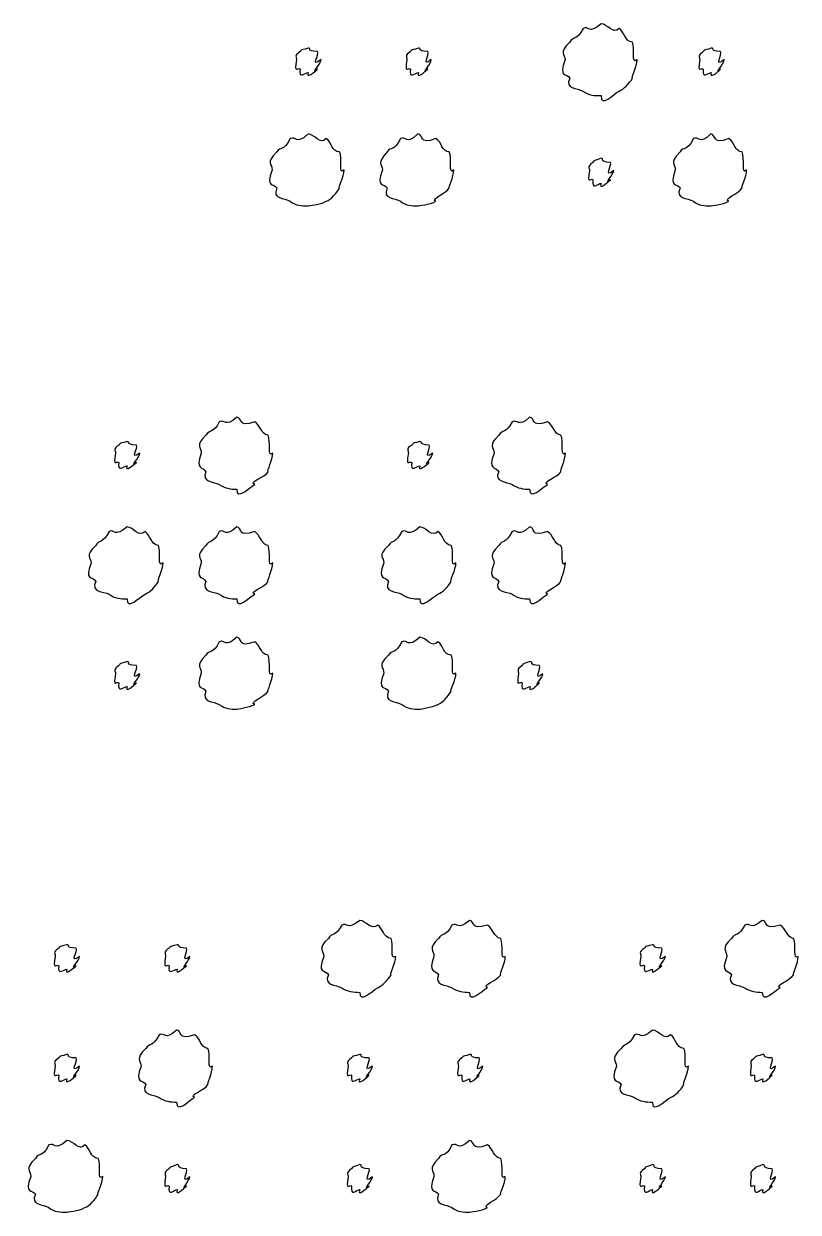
# Model space of a CAD drawing. Header units: millimetres. Extents: x -178 to -32, y 41 to 266.
# Drawn here: x -136.15 to -128.79, y 186.96 to 198.25 of the extents above; entities that cross this region are included whole.
import ezdxf

# ---------------------------------------------------------------- set-up
doc = ezdxf.new("R2010")
doc.units = ezdxf.units.MM
doc.layers.get('0').update_dxf_attribs({"linetype": 'CONTINUOUS'})

msp = doc.modelspace()

# ---------------------------------------------------------------- linework, layer by layer
at = {"color": 0}
for p, q in [((-130.661, 198.247), (-130.661, 198.247)), ((-133.443, 198.016), (-133.443, 198.016)), ((-132.396, 198.016), (-132.396, 198.016)), ((-129.614, 198.016), (-129.614, 198.016)), ((-133.443, 197.2), (-133.443, 197.2)), ((-132.401, 197.2), (-132.401, 197.2)), ((-129.619, 197.2), (-129.619, 197.2)), ((-130.661, 196.969), (-130.661, 196.969)), ((-134.123, 194.509), (-134.123, 194.509)), ((-131.34, 194.509), (-131.34, 194.509)), ((-135.164, 194.277), (-135.164, 194.277)), ((-132.382, 194.277), (-132.382, 194.277)), ((-135.164, 193.467), (-135.164, 193.467)), ((-134.123, 193.467), (-134.123, 193.467)), ((-132.382, 193.467), (-132.382, 193.467)), ((-131.34, 193.467), (-131.34, 193.467)), ((-134.123, 192.419), (-134.123, 192.419)), ((-132.382, 192.419), (-132.382, 192.419)), ((-135.164, 192.188), (-135.164, 192.188)), ((-131.335, 192.188), (-131.335, 192.188)), ((-132.954, 189.728), (-132.954, 189.728)), ((-131.912, 189.728), (-131.912, 189.728)), ((-129.13, 189.728), (-129.13, 189.728)), ((-135.736, 189.497), (-135.736, 189.497)), ((-134.689, 189.497), (-134.689, 189.497)), ((-130.172, 189.497), (-130.172, 189.497)), ((-134.694, 188.686), (-134.694, 188.686)), ((-130.172, 188.686), (-130.172, 188.686)), ((-135.736, 188.455), (-135.736, 188.455)), ((-132.954, 188.455), (-132.954, 188.455)), ((-131.907, 188.455), (-131.907, 188.455)), ((-129.124, 188.455), (-129.124, 188.455)), ((-135.736, 187.639), (-135.736, 187.639)), ((-131.912, 187.639), (-131.912, 187.639)), ((-134.689, 187.408), (-134.689, 187.408)), ((-132.954, 187.408), (-132.954, 187.408)), ((-130.172, 187.408), (-130.172, 187.408)), ((-129.124, 187.408), (-129.124, 187.408))]:
    msp.add_line(p, q, dxfattribs=at)
for points in [[(-130.832, 198.203), (-130.894, 198.082), (-130.928, 198.129), (-130.959, 198.071)], [(-130.661, 198.247), (-130.784, 198.14), (-130.777, 198.232), (-130.832, 198.203)], [(-130.49, 198.203), (-130.548, 198.14), (-130.602, 198.247), (-130.661, 198.247)], [(-130.363, 198.071), (-130.442, 198.082), (-130.438, 198.173), (-130.49, 198.203)], [(-130.959, 198.071), (-131.07, 197.968), (-131.003, 197.961), (-131.003, 197.906)], [(-130.319, 197.906), (-130.38, 197.85), (-130.333, 198.016), (-130.363, 198.071)], [(-133.52, 197.983), (-133.581, 197.941), (-133.554, 197.934), (-133.554, 197.906)], [(-133.443, 198.016), (-133.537, 197.986), (-133.499, 198.005), (-133.52, 197.983)], [(-133.355, 197.983), (-133.471, 197.986), (-133.406, 198.016), (-133.443, 198.016)], [(-133.322, 197.906), (-133.427, 197.824), (-133.333, 197.961), (-133.355, 197.983)], [(-132.473, 197.983), (-132.53, 197.941), (-132.506, 197.934), (-132.506, 197.906)], [(-132.396, 198.016), (-132.486, 197.986), (-132.451, 198.005), (-132.473, 197.983)], [(-132.308, 197.983), (-132.419, 197.986), (-132.359, 198.016), (-132.396, 198.016)], [(-132.275, 197.906), (-132.375, 197.824), (-132.286, 197.961), (-132.308, 197.983)], [(-129.691, 197.983), (-129.747, 197.941), (-129.724, 197.934), (-129.724, 197.906)], [(-129.614, 198.016), (-129.703, 197.986), (-129.669, 198.005), (-129.691, 197.983)], [(-129.526, 197.983), (-129.637, 197.986), (-129.576, 198.016), (-129.614, 198.016)], [(-129.492, 197.906), (-129.593, 197.824), (-129.503, 197.961), (-129.526, 197.983)], [(-133.554, 197.906), (-133.581, 197.758), (-133.543, 197.84), (-133.52, 197.817)], [(-133.355, 197.817), (-133.427, 197.758), (-133.322, 197.868), (-133.322, 197.906)], [(-132.506, 197.906), (-132.53, 197.758), (-132.495, 197.84), (-132.473, 197.817)], [(-132.308, 197.817), (-132.375, 197.758), (-132.275, 197.868), (-132.275, 197.906)], [(-131.003, 197.906), (-131.07, 197.732), (-130.987, 197.784), (-130.959, 197.729)], [(-130.363, 197.729), (-130.38, 197.732), (-130.319, 197.842), (-130.319, 197.906)], [(-129.724, 197.906), (-129.747, 197.758), (-129.713, 197.84), (-129.691, 197.817)], [(-129.526, 197.817), (-129.593, 197.758), (-129.492, 197.868), (-129.492, 197.906)], [(-133.52, 197.817), (-133.537, 197.714), (-133.472, 197.784), (-133.443, 197.784)], [(-133.443, 197.784), (-133.471, 197.714), (-133.377, 197.795), (-133.355, 197.817)], [(-132.473, 197.817), (-132.486, 197.714), (-132.425, 197.784), (-132.396, 197.784)], [(-132.396, 197.784), (-132.419, 197.714), (-132.33, 197.795), (-132.308, 197.817)], [(-130.959, 197.729), (-131.011, 197.626), (-130.887, 197.637), (-130.832, 197.608)], [(-130.49, 197.608), (-130.442, 197.626), (-130.397, 197.677), (-130.363, 197.729)], [(-129.691, 197.817), (-129.703, 197.714), (-129.643, 197.784), (-129.614, 197.784)], [(-129.614, 197.784), (-129.637, 197.714), (-129.547, 197.795), (-129.526, 197.817)], [(-130.832, 197.608), (-130.784, 197.566), (-130.719, 197.564), (-130.661, 197.564)], [(-130.661, 197.564), (-130.666, 197.449), (-130.545, 197.578), (-130.49, 197.608)], [(-133.614, 197.156), (-133.676, 197.031), (-133.711, 197.084), (-133.741, 197.029)], [(-133.443, 197.2), (-133.566, 197.09), (-133.559, 197.185), (-133.614, 197.156)], [(-133.272, 197.156), (-133.33, 197.09), (-133.384, 197.2), (-133.443, 197.2)], [(-133.146, 197.029), (-133.224, 197.031), (-133.22, 197.126), (-133.272, 197.156)], [(-132.567, 197.156), (-132.625, 197.031), (-132.663, 197.084), (-132.693, 197.029)], [(-132.401, 197.2), (-132.515, 197.09), (-132.512, 197.185), (-132.567, 197.156)], [(-132.231, 197.156), (-132.401, 197.09), (-132.342, 197.2), (-132.401, 197.2)], [(-132.104, 197.029), (-132.173, 197.031), (-132.176, 197.126), (-132.231, 197.156)], [(-129.784, 197.156), (-129.842, 197.031), (-129.881, 197.084), (-129.911, 197.029)], [(-129.619, 197.2), (-129.732, 197.09), (-129.729, 197.185), (-129.784, 197.156)], [(-129.448, 197.156), (-129.619, 197.09), (-129.56, 197.2), (-129.619, 197.2)], [(-129.322, 197.029), (-129.39, 197.031), (-129.393, 197.126), (-129.448, 197.156)], [(-133.741, 197.029), (-133.853, 196.92), (-133.785, 196.916), (-133.785, 196.858)], [(-133.102, 196.858), (-133.162, 196.803), (-133.115, 196.974), (-133.146, 197.029)], [(-132.693, 197.029), (-132.801, 196.92), (-132.738, 196.916), (-132.738, 196.858)], [(-132.06, 196.858), (-132.115, 196.803), (-132.074, 196.974), (-132.104, 197.029)], [(-129.911, 197.029), (-130.019, 196.92), (-129.956, 196.916), (-129.956, 196.858)], [(-129.278, 196.858), (-129.333, 196.803), (-129.291, 196.974), (-129.322, 197.029)], [(-130.738, 196.93), (-130.799, 196.887), (-130.771, 196.882), (-130.771, 196.853)], [(-130.661, 196.969), (-130.755, 196.935), (-130.716, 196.955), (-130.738, 196.93)], [(-130.573, 196.93), (-130.689, 196.935), (-130.624, 196.969), (-130.661, 196.969)], [(-130.54, 196.853), (-130.645, 196.77), (-130.551, 196.908), (-130.573, 196.93)], [(-133.785, 196.858), (-133.853, 196.682), (-133.77, 196.739), (-133.741, 196.687)], [(-133.146, 196.687), (-133.162, 196.682), (-133.102, 196.795), (-133.102, 196.858)], [(-132.738, 196.858), (-132.801, 196.682), (-132.722, 196.739), (-132.693, 196.687)], [(-132.104, 196.687), (-132.115, 196.682), (-132.06, 196.795), (-132.06, 196.858)], [(-130.771, 196.853), (-130.799, 196.707), (-130.76, 196.789), (-130.738, 196.765)], [(-130.573, 196.765), (-130.645, 196.707), (-130.54, 196.82), (-130.54, 196.853)], [(-129.956, 196.858), (-130.019, 196.682), (-129.94, 196.739), (-129.911, 196.687)], [(-129.322, 196.687), (-129.333, 196.682), (-129.278, 196.795), (-129.278, 196.858)], [(-130.738, 196.765), (-130.755, 196.66), (-130.69, 196.731), (-130.661, 196.731)], [(-130.661, 196.731), (-130.689, 196.66), (-130.595, 196.742), (-130.573, 196.765)], [(-133.741, 196.687), (-133.793, 196.578), (-133.669, 196.594), (-133.614, 196.561)], [(-133.272, 196.561), (-133.224, 196.578), (-133.179, 196.635), (-133.146, 196.687)], [(-132.693, 196.687), (-132.743, 196.578), (-132.622, 196.594), (-132.567, 196.561)], [(-132.231, 196.561), (-132.291, 196.578), (-132.133, 196.635), (-132.104, 196.687)], [(-129.911, 196.687), (-129.961, 196.578), (-129.84, 196.594), (-129.784, 196.561)], [(-129.448, 196.561), (-129.509, 196.578), (-129.351, 196.635), (-129.322, 196.687)], [(-133.614, 196.561), (-133.566, 196.517), (-133.501, 196.517), (-133.443, 196.517)], [(-133.443, 196.517), (-133.449, 196.517), (-133.327, 196.53), (-133.272, 196.561)], [(-132.567, 196.561), (-132.515, 196.517), (-132.457, 196.517), (-132.401, 196.517)], [(-132.401, 196.517), (-132.401, 196.517), (-132.286, 196.53), (-132.231, 196.561)], [(-129.784, 196.561), (-129.732, 196.517), (-129.674, 196.517), (-129.619, 196.517)], [(-129.619, 196.517), (-129.619, 196.517), (-129.503, 196.53), (-129.448, 196.561)], [(-134.288, 194.465), (-134.346, 194.349), (-134.384, 194.393), (-134.415, 194.338)], [(-134.123, 194.509), (-134.235, 194.407), (-134.233, 194.493), (-134.288, 194.465)], [(-133.952, 194.465), (-134.123, 194.407), (-134.063, 194.509), (-134.123, 194.509)], [(-133.825, 194.338), (-133.894, 194.349), (-133.897, 194.434), (-133.952, 194.465)], [(-131.506, 194.465), (-131.564, 194.349), (-131.602, 194.393), (-131.633, 194.338)], [(-131.34, 194.509), (-131.453, 194.407), (-131.451, 194.493), (-131.506, 194.465)], [(-131.169, 194.465), (-131.34, 194.407), (-131.281, 194.509), (-131.34, 194.509)], [(-131.043, 194.338), (-131.112, 194.349), (-131.114, 194.434), (-131.169, 194.465)], [(-134.415, 194.338), (-134.522, 194.239), (-134.459, 194.225), (-134.459, 194.167)], [(-133.781, 194.167), (-133.836, 194.12), (-133.795, 194.283), (-133.825, 194.338)], [(-131.633, 194.338), (-131.74, 194.239), (-131.677, 194.225), (-131.677, 194.167)], [(-130.999, 194.167), (-131.054, 194.12), (-131.012, 194.283), (-131.043, 194.338)], [(-135.242, 194.244), (-135.302, 194.208), (-135.275, 194.196), (-135.275, 194.167)], [(-135.164, 194.277), (-135.258, 194.253), (-135.22, 194.266), (-135.242, 194.244)], [(-135.076, 194.244), (-135.192, 194.253), (-135.127, 194.277), (-135.164, 194.277)], [(-135.043, 194.167), (-135.148, 194.091), (-135.054, 194.222), (-135.076, 194.244)], [(-132.459, 194.244), (-132.52, 194.208), (-132.492, 194.196), (-132.492, 194.167)], [(-132.382, 194.277), (-132.476, 194.253), (-132.437, 194.266), (-132.459, 194.244)], [(-132.294, 194.244), (-132.41, 194.253), (-132.345, 194.277), (-132.382, 194.277)], [(-132.261, 194.167), (-132.366, 194.091), (-132.272, 194.222), (-132.294, 194.244)], [(-135.275, 194.167), (-135.302, 194.025), (-135.264, 194.101), (-135.242, 194.079)], [(-135.076, 194.079), (-135.148, 194.025), (-135.043, 194.13), (-135.043, 194.167)], [(-134.459, 194.167), (-134.522, 193.999), (-134.444, 194.046), (-134.415, 193.991)], [(-133.825, 193.991), (-133.836, 193.999), (-133.781, 194.104), (-133.781, 194.167)], [(-132.492, 194.167), (-132.52, 194.025), (-132.481, 194.101), (-132.459, 194.079)], [(-132.294, 194.079), (-132.366, 194.025), (-132.261, 194.13), (-132.261, 194.167)], [(-131.677, 194.167), (-131.74, 193.999), (-131.662, 194.046), (-131.633, 193.991)], [(-131.043, 193.991), (-131.054, 193.999), (-130.999, 194.104), (-130.999, 194.167)], [(-135.242, 194.079), (-135.258, 193.981), (-135.193, 194.046), (-135.164, 194.046)], [(-135.164, 194.046), (-135.192, 193.981), (-135.098, 194.057), (-135.076, 194.079)], [(-134.415, 193.991), (-134.464, 193.893), (-134.343, 193.898), (-134.288, 193.869)], [(-133.952, 193.869), (-134.013, 193.893), (-133.854, 193.938), (-133.825, 193.991)], [(-132.459, 194.079), (-132.476, 193.981), (-132.411, 194.046), (-132.382, 194.046)], [(-132.382, 194.046), (-132.41, 193.981), (-132.316, 194.057), (-132.294, 194.079)], [(-131.633, 193.991), (-131.682, 193.893), (-131.561, 193.898), (-131.506, 193.869)], [(-131.169, 193.869), (-131.23, 193.893), (-131.072, 193.938), (-131.043, 193.991)], [(-134.288, 193.869), (-134.235, 193.833), (-134.178, 193.825), (-134.123, 193.825)], [(-134.123, 193.825), (-134.123, 193.716), (-134.007, 193.839), (-133.952, 193.869)], [(-131.506, 193.869), (-131.453, 193.833), (-131.396, 193.825), (-131.34, 193.825)], [(-131.34, 193.825), (-131.34, 193.716), (-131.225, 193.839), (-131.169, 193.869)], [(-135.335, 193.423), (-135.397, 193.301), (-135.432, 193.348), (-135.462, 193.29)], [(-135.164, 193.467), (-135.287, 193.359), (-135.28, 193.452), (-135.335, 193.423)], [(-134.994, 193.423), (-135.051, 193.359), (-135.105, 193.467), (-135.164, 193.467)], [(-134.867, 193.29), (-134.945, 193.301), (-134.941, 193.392), (-134.994, 193.423)], [(-134.288, 193.423), (-134.346, 193.301), (-134.384, 193.348), (-134.415, 193.29)], [(-134.123, 193.467), (-134.235, 193.359), (-134.233, 193.452), (-134.288, 193.423)], [(-133.952, 193.423), (-134.123, 193.359), (-134.063, 193.467), (-134.123, 193.467)], [(-133.825, 193.29), (-133.894, 193.301), (-133.897, 193.392), (-133.952, 193.423)], [(-132.553, 193.423), (-132.615, 193.301), (-132.649, 193.348), (-132.68, 193.29)], [(-132.382, 193.467), (-132.505, 193.359), (-132.498, 193.452), (-132.553, 193.423)], [(-132.211, 193.423), (-132.269, 193.359), (-132.323, 193.467), (-132.382, 193.467)], [(-132.085, 193.29), (-132.163, 193.301), (-132.159, 193.392), (-132.211, 193.423)], [(-131.506, 193.423), (-131.564, 193.301), (-131.602, 193.348), (-131.633, 193.29)], [(-131.34, 193.467), (-131.453, 193.359), (-131.451, 193.452), (-131.506, 193.423)], [(-131.169, 193.423), (-131.34, 193.359), (-131.281, 193.467), (-131.34, 193.467)], [(-131.043, 193.29), (-131.112, 193.301), (-131.114, 193.392), (-131.169, 193.423)], [(-135.462, 193.29), (-135.574, 193.187), (-135.506, 193.18), (-135.506, 193.125)], [(-134.823, 193.125), (-134.883, 193.07), (-134.837, 193.235), (-134.867, 193.29)], [(-134.415, 193.29), (-134.522, 193.187), (-134.459, 193.18), (-134.459, 193.125)], [(-133.781, 193.125), (-133.836, 193.07), (-133.795, 193.235), (-133.825, 193.29)], [(-132.68, 193.29), (-132.792, 193.187), (-132.724, 193.18), (-132.724, 193.125)], [(-132.04, 193.125), (-132.101, 193.07), (-132.054, 193.235), (-132.085, 193.29)], [(-131.633, 193.29), (-131.74, 193.187), (-131.677, 193.18), (-131.677, 193.125)], [(-130.999, 193.125), (-131.054, 193.07), (-131.012, 193.235), (-131.043, 193.29)], [(-135.506, 193.125), (-135.574, 192.951), (-135.491, 193.004), (-135.462, 192.949)], [(-134.867, 192.949), (-134.883, 192.951), (-134.823, 193.062), (-134.823, 193.125)], [(-134.459, 193.125), (-134.522, 192.951), (-134.444, 193.004), (-134.415, 192.949)], [(-133.825, 192.949), (-133.836, 192.951), (-133.781, 193.062), (-133.781, 193.125)], [(-132.724, 193.125), (-132.792, 192.951), (-132.709, 193.004), (-132.68, 192.949)], [(-132.085, 192.949), (-132.101, 192.951), (-132.04, 193.062), (-132.04, 193.125)], [(-131.677, 193.125), (-131.74, 192.951), (-131.662, 193.004), (-131.633, 192.949)], [(-131.043, 192.949), (-131.054, 192.951), (-130.999, 193.062), (-130.999, 193.125)], [(-135.462, 192.949), (-135.514, 192.845), (-135.39, 192.857), (-135.335, 192.828)], [(-134.994, 192.828), (-134.945, 192.845), (-134.9, 192.896), (-134.867, 192.949)], [(-134.415, 192.949), (-134.464, 192.845), (-134.343, 192.857), (-134.288, 192.828)], [(-133.952, 192.828), (-134.013, 192.845), (-133.854, 192.896), (-133.825, 192.949)], [(-132.68, 192.949), (-132.732, 192.845), (-132.608, 192.857), (-132.553, 192.828)], [(-132.211, 192.828), (-132.163, 192.845), (-132.118, 192.896), (-132.085, 192.949)], [(-131.633, 192.949), (-131.682, 192.845), (-131.561, 192.857), (-131.506, 192.828)], [(-131.169, 192.828), (-131.23, 192.845), (-131.072, 192.896), (-131.043, 192.949)], [(-135.335, 192.828), (-135.287, 192.786), (-135.222, 192.784), (-135.164, 192.784)], [(-135.164, 192.784), (-135.17, 192.669), (-135.049, 192.797), (-134.994, 192.828)], [(-134.288, 192.828), (-134.235, 192.786), (-134.178, 192.784), (-134.123, 192.784)], [(-134.123, 192.784), (-134.123, 192.669), (-134.007, 192.797), (-133.952, 192.828)], [(-132.553, 192.828), (-132.505, 192.786), (-132.44, 192.784), (-132.382, 192.784)], [(-132.382, 192.784), (-132.388, 192.669), (-132.266, 192.797), (-132.211, 192.828)], [(-131.506, 192.828), (-131.453, 192.786), (-131.396, 192.784), (-131.34, 192.784)], [(-131.34, 192.784), (-131.34, 192.669), (-131.225, 192.797), (-131.169, 192.828)], [(-134.123, 192.419), (-134.235, 192.309), (-134.233, 192.404), (-134.288, 192.375)], [(-133.952, 192.375), (-134.123, 192.309), (-134.063, 192.419), (-134.123, 192.419)], [(-132.382, 192.419), (-132.505, 192.309), (-132.498, 192.404), (-132.553, 192.375)], [(-132.211, 192.375), (-132.269, 192.309), (-132.323, 192.419), (-132.382, 192.419)], [(-134.288, 192.375), (-134.346, 192.25), (-134.384, 192.304), (-134.415, 192.249)], [(-133.825, 192.249), (-133.894, 192.25), (-133.897, 192.345), (-133.952, 192.375)], [(-132.553, 192.375), (-132.615, 192.25), (-132.649, 192.304), (-132.68, 192.249)], [(-132.085, 192.249), (-132.163, 192.25), (-132.159, 192.345), (-132.211, 192.375)], [(-135.164, 192.188), (-135.258, 192.155), (-135.22, 192.174), (-135.242, 192.15)], [(-135.076, 192.15), (-135.192, 192.155), (-135.127, 192.188), (-135.164, 192.188)], [(-134.415, 192.249), (-134.522, 192.14), (-134.459, 192.136), (-134.459, 192.078)], [(-133.781, 192.078), (-133.836, 192.023), (-133.795, 192.194), (-133.825, 192.249)], [(-132.68, 192.249), (-132.792, 192.14), (-132.724, 192.136), (-132.724, 192.078)], [(-132.04, 192.078), (-132.101, 192.023), (-132.054, 192.194), (-132.085, 192.249)], [(-131.335, 192.188), (-131.425, 192.155), (-131.39, 192.174), (-131.412, 192.15)], [(-131.247, 192.15), (-131.358, 192.155), (-131.298, 192.188), (-131.335, 192.188)], [(-135.242, 192.15), (-135.302, 192.107), (-135.275, 192.101), (-135.275, 192.072)], [(-135.275, 192.072), (-135.302, 191.926), (-135.264, 192.009), (-135.242, 191.984)], [(-135.043, 192.072), (-135.148, 191.99), (-135.054, 192.127), (-135.076, 192.15)], [(-135.076, 191.984), (-135.148, 191.926), (-135.043, 192.039), (-135.043, 192.072)], [(-134.459, 192.078), (-134.522, 191.902), (-134.444, 191.958), (-134.415, 191.907)], [(-133.825, 191.907), (-133.836, 191.902), (-133.781, 192.014), (-133.781, 192.078)], [(-132.724, 192.078), (-132.792, 191.902), (-132.709, 191.958), (-132.68, 191.907)], [(-132.085, 191.907), (-132.101, 191.902), (-132.04, 192.014), (-132.04, 192.078)], [(-131.412, 192.15), (-131.469, 192.107), (-131.445, 192.101), (-131.445, 192.072)], [(-131.445, 192.072), (-131.469, 191.926), (-131.434, 192.009), (-131.412, 191.984)], [(-131.214, 192.072), (-131.314, 191.99), (-131.225, 192.127), (-131.247, 192.15)], [(-131.247, 191.984), (-131.314, 191.926), (-131.214, 192.039), (-131.214, 192.072)], [(-135.242, 191.984), (-135.258, 191.879), (-135.193, 191.951), (-135.164, 191.951)], [(-135.164, 191.951), (-135.192, 191.879), (-135.098, 191.962), (-135.076, 191.984)], [(-131.412, 191.984), (-131.425, 191.879), (-131.364, 191.951), (-131.335, 191.951)], [(-131.335, 191.951), (-131.358, 191.879), (-131.269, 191.962), (-131.247, 191.984)], [(-134.415, 191.907), (-134.464, 191.798), (-134.343, 191.813), (-134.288, 191.78)], [(-133.952, 191.78), (-134.013, 191.798), (-133.854, 191.855), (-133.825, 191.907)], [(-132.68, 191.907), (-132.732, 191.798), (-132.608, 191.813), (-132.553, 191.78)], [(-132.211, 191.78), (-132.163, 191.798), (-132.118, 191.855), (-132.085, 191.907)], [(-134.288, 191.78), (-134.235, 191.736), (-134.178, 191.736), (-134.123, 191.736)], [(-134.123, 191.736), (-134.123, 191.736), (-134.007, 191.75), (-133.952, 191.78)], [(-132.553, 191.78), (-132.505, 191.736), (-132.44, 191.736), (-132.382, 191.736)], [(-132.382, 191.736), (-132.388, 191.736), (-132.266, 191.75), (-132.211, 191.78)], [(-132.954, 189.728), (-133.077, 189.626), (-133.07, 189.713), (-133.125, 189.684)], [(-132.783, 189.684), (-132.841, 189.626), (-132.895, 189.728), (-132.954, 189.728)], [(-131.912, 189.728), (-132.025, 189.626), (-132.022, 189.713), (-132.078, 189.684)], [(-131.741, 189.684), (-131.912, 189.626), (-131.853, 189.728), (-131.912, 189.728)], [(-129.13, 189.728), (-129.243, 189.626), (-129.24, 189.713), (-129.296, 189.684)], [(-128.959, 189.684), (-129.13, 189.626), (-129.071, 189.728), (-129.13, 189.728)], [(-133.125, 189.684), (-133.187, 189.568), (-133.221, 189.612), (-133.252, 189.557)], [(-132.656, 189.557), (-132.735, 189.568), (-132.731, 189.654), (-132.783, 189.684)], [(-132.078, 189.684), (-132.135, 189.568), (-132.174, 189.612), (-132.205, 189.557)], [(-131.615, 189.557), (-131.683, 189.568), (-131.686, 189.654), (-131.741, 189.684)], [(-129.296, 189.684), (-129.353, 189.568), (-129.392, 189.612), (-129.422, 189.557)], [(-128.832, 189.557), (-128.901, 189.568), (-128.904, 189.654), (-128.959, 189.684)], [(-135.813, 189.464), (-135.874, 189.428), (-135.847, 189.416), (-135.847, 189.387)], [(-135.736, 189.497), (-135.83, 189.472), (-135.792, 189.486), (-135.813, 189.464)], [(-135.648, 189.464), (-135.764, 189.472), (-135.699, 189.497), (-135.736, 189.497)], [(-135.615, 189.387), (-135.72, 189.311), (-135.626, 189.442), (-135.648, 189.464)], [(-134.766, 189.464), (-134.823, 189.428), (-134.799, 189.416), (-134.799, 189.387)], [(-134.689, 189.497), (-134.779, 189.472), (-134.744, 189.486), (-134.766, 189.464)], [(-134.601, 189.464), (-134.712, 189.472), (-134.652, 189.497), (-134.689, 189.497)], [(-134.568, 189.387), (-134.668, 189.311), (-134.579, 189.442), (-134.601, 189.464)], [(-133.252, 189.557), (-133.363, 189.458), (-133.296, 189.444), (-133.296, 189.387)], [(-132.612, 189.387), (-132.673, 189.34), (-132.626, 189.502), (-132.656, 189.557)], [(-132.205, 189.557), (-132.312, 189.458), (-132.249, 189.444), (-132.249, 189.387)], [(-131.571, 189.387), (-131.626, 189.34), (-131.584, 189.502), (-131.615, 189.557)], [(-130.249, 189.464), (-130.31, 189.428), (-130.282, 189.416), (-130.282, 189.387)], [(-130.172, 189.497), (-130.266, 189.472), (-130.227, 189.486), (-130.249, 189.464)], [(-130.084, 189.464), (-130.199, 189.472), (-130.134, 189.497), (-130.172, 189.497)], [(-130.05, 189.387), (-130.155, 189.311), (-130.061, 189.442), (-130.084, 189.464)], [(-129.422, 189.557), (-129.53, 189.458), (-129.466, 189.444), (-129.466, 189.387)], [(-128.788, 189.387), (-128.843, 189.34), (-128.802, 189.502), (-128.832, 189.557)], [(-135.847, 189.387), (-135.874, 189.244), (-135.836, 189.32), (-135.813, 189.298)], [(-135.648, 189.298), (-135.72, 189.244), (-135.615, 189.349), (-135.615, 189.387)], [(-134.799, 189.387), (-134.823, 189.244), (-134.788, 189.32), (-134.766, 189.298)], [(-134.601, 189.298), (-134.668, 189.244), (-134.568, 189.349), (-134.568, 189.387)], [(-133.296, 189.387), (-133.363, 189.218), (-133.281, 189.265), (-133.252, 189.21)], [(-132.656, 189.21), (-132.673, 189.218), (-132.612, 189.323), (-132.612, 189.387)], [(-132.249, 189.387), (-132.312, 189.218), (-132.233, 189.265), (-132.205, 189.21)], [(-131.615, 189.21), (-131.626, 189.218), (-131.571, 189.323), (-131.571, 189.387)], [(-130.282, 189.387), (-130.31, 189.244), (-130.271, 189.32), (-130.249, 189.298)], [(-130.084, 189.298), (-130.155, 189.244), (-130.05, 189.349), (-130.05, 189.387)], [(-129.466, 189.387), (-129.53, 189.218), (-129.451, 189.265), (-129.422, 189.21)], [(-128.832, 189.21), (-128.843, 189.218), (-128.788, 189.323), (-128.788, 189.387)], [(-135.813, 189.298), (-135.83, 189.2), (-135.765, 189.265), (-135.736, 189.265)], [(-135.736, 189.265), (-135.764, 189.2), (-135.67, 189.276), (-135.648, 189.298)], [(-134.766, 189.298), (-134.779, 189.2), (-134.718, 189.265), (-134.689, 189.265)], [(-134.689, 189.265), (-134.712, 189.2), (-134.623, 189.276), (-134.601, 189.298)], [(-130.249, 189.298), (-130.266, 189.2), (-130.201, 189.265), (-130.172, 189.265)], [(-130.172, 189.265), (-130.199, 189.2), (-130.106, 189.276), (-130.084, 189.298)], [(-133.252, 189.21), (-133.304, 189.112), (-133.18, 189.118), (-133.125, 189.089)], [(-132.783, 189.089), (-132.735, 189.112), (-132.69, 189.158), (-132.656, 189.21)], [(-132.205, 189.21), (-132.254, 189.112), (-132.133, 189.118), (-132.078, 189.089)], [(-131.741, 189.089), (-131.802, 189.112), (-131.644, 189.158), (-131.615, 189.21)], [(-129.422, 189.21), (-129.472, 189.112), (-129.351, 189.118), (-129.296, 189.089)], [(-128.959, 189.089), (-129.02, 189.112), (-128.861, 189.158), (-128.832, 189.21)], [(-133.125, 189.089), (-133.077, 189.053), (-133.012, 189.045), (-132.954, 189.045)], [(-132.954, 189.045), (-132.959, 188.936), (-132.838, 189.059), (-132.783, 189.089)], [(-132.078, 189.089), (-132.025, 189.053), (-131.967, 189.045), (-131.912, 189.045)], [(-131.912, 189.045), (-131.912, 188.936), (-131.796, 189.059), (-131.741, 189.089)], [(-129.296, 189.089), (-129.243, 189.053), (-129.185, 189.045), (-129.13, 189.045)], [(-129.13, 189.045), (-129.13, 188.936), (-129.014, 189.059), (-128.959, 189.089)], [(-134.694, 188.686), (-134.808, 188.579), (-134.805, 188.671), (-134.86, 188.642)], [(-134.524, 188.642), (-134.694, 188.579), (-134.635, 188.686), (-134.694, 188.686)], [(-130.172, 188.686), (-130.295, 188.579), (-130.288, 188.671), (-130.343, 188.642)], [(-130.001, 188.642), (-130.059, 188.579), (-130.113, 188.686), (-130.172, 188.686)], [(-134.86, 188.642), (-134.918, 188.521), (-134.956, 188.568), (-134.987, 188.51)], [(-134.397, 188.51), (-134.466, 188.521), (-134.469, 188.612), (-134.524, 188.642)], [(-130.343, 188.642), (-130.405, 188.521), (-130.439, 188.568), (-130.47, 188.51)], [(-129.874, 188.51), (-129.953, 188.521), (-129.949, 188.612), (-130.001, 188.642)], [(-135.736, 188.455), (-135.83, 188.425), (-135.792, 188.444), (-135.813, 188.422)], [(-135.648, 188.422), (-135.764, 188.425), (-135.699, 188.455), (-135.736, 188.455)], [(-134.987, 188.51), (-135.094, 188.407), (-135.031, 188.4), (-135.031, 188.345)], [(-134.353, 188.345), (-134.408, 188.289), (-134.367, 188.455), (-134.397, 188.51)], [(-132.954, 188.455), (-133.048, 188.425), (-133.009, 188.444), (-133.031, 188.422)], [(-132.866, 188.422), (-132.982, 188.425), (-132.917, 188.455), (-132.954, 188.455)], [(-131.907, 188.455), (-131.996, 188.425), (-131.962, 188.444), (-131.984, 188.422)], [(-131.819, 188.422), (-131.93, 188.425), (-131.869, 188.455), (-131.907, 188.455)], [(-130.47, 188.51), (-130.581, 188.407), (-130.514, 188.4), (-130.514, 188.345)], [(-129.83, 188.345), (-129.891, 188.289), (-129.844, 188.455), (-129.874, 188.51)], [(-129.124, 188.455), (-129.214, 188.425), (-129.179, 188.444), (-129.202, 188.422)], [(-129.036, 188.422), (-129.148, 188.425), (-129.087, 188.455), (-129.124, 188.455)], [(-135.813, 188.422), (-135.874, 188.381), (-135.847, 188.374), (-135.847, 188.345)], [(-135.847, 188.345), (-135.874, 188.197), (-135.836, 188.279), (-135.813, 188.257)], [(-135.615, 188.345), (-135.72, 188.263), (-135.626, 188.4), (-135.648, 188.422)], [(-135.648, 188.257), (-135.72, 188.197), (-135.615, 188.307), (-135.615, 188.345)], [(-135.031, 188.345), (-135.094, 188.171), (-135.015, 188.224), (-134.987, 188.168)], [(-134.397, 188.168), (-134.408, 188.171), (-134.353, 188.281), (-134.353, 188.345)], [(-133.031, 188.422), (-133.092, 188.381), (-133.064, 188.374), (-133.064, 188.345)], [(-133.064, 188.345), (-133.092, 188.197), (-133.053, 188.279), (-133.031, 188.257)], [(-132.833, 188.345), (-132.938, 188.263), (-132.844, 188.4), (-132.866, 188.422)], [(-132.866, 188.257), (-132.938, 188.197), (-132.833, 188.307), (-132.833, 188.345)], [(-131.984, 188.422), (-132.04, 188.381), (-132.017, 188.374), (-132.017, 188.345)], [(-132.017, 188.345), (-132.04, 188.197), (-132.006, 188.279), (-131.984, 188.257)], [(-131.785, 188.345), (-131.886, 188.263), (-131.796, 188.4), (-131.819, 188.422)], [(-131.819, 188.257), (-131.886, 188.197), (-131.785, 188.307), (-131.785, 188.345)], [(-130.514, 188.345), (-130.581, 188.171), (-130.498, 188.224), (-130.47, 188.168)], [(-129.874, 188.168), (-129.891, 188.171), (-129.83, 188.281), (-129.83, 188.345)], [(-129.202, 188.422), (-129.258, 188.381), (-129.235, 188.374), (-129.235, 188.345)], [(-129.235, 188.345), (-129.258, 188.197), (-129.224, 188.279), (-129.202, 188.257)], [(-129.003, 188.345), (-129.104, 188.263), (-129.014, 188.4), (-129.036, 188.422)], [(-129.036, 188.257), (-129.104, 188.197), (-129.003, 188.307), (-129.003, 188.345)], [(-135.813, 188.257), (-135.83, 188.153), (-135.765, 188.224), (-135.736, 188.224)], [(-135.736, 188.224), (-135.764, 188.153), (-135.67, 188.234), (-135.648, 188.257)], [(-133.031, 188.257), (-133.048, 188.153), (-132.983, 188.224), (-132.954, 188.224)], [(-132.954, 188.224), (-132.982, 188.153), (-132.888, 188.234), (-132.866, 188.257)], [(-131.984, 188.257), (-131.996, 188.153), (-131.936, 188.224), (-131.907, 188.224)], [(-131.907, 188.224), (-131.93, 188.153), (-131.84, 188.234), (-131.819, 188.257)], [(-129.202, 188.257), (-129.214, 188.153), (-129.153, 188.224), (-129.124, 188.224)], [(-129.124, 188.224), (-129.148, 188.153), (-129.058, 188.234), (-129.036, 188.257)], [(-134.987, 188.168), (-135.036, 188.065), (-134.915, 188.076), (-134.86, 188.047)], [(-134.524, 188.047), (-134.584, 188.065), (-134.426, 188.116), (-134.397, 188.168)], [(-130.47, 188.168), (-130.522, 188.065), (-130.398, 188.076), (-130.343, 188.047)], [(-130.001, 188.047), (-129.953, 188.065), (-129.907, 188.116), (-129.874, 188.168)], [(-134.86, 188.047), (-134.808, 188.006), (-134.75, 188.003), (-134.694, 188.003)], [(-134.694, 188.003), (-134.694, 187.889), (-134.579, 188.017), (-134.524, 188.047)], [(-130.343, 188.047), (-130.295, 188.006), (-130.23, 188.003), (-130.172, 188.003)], [(-130.172, 188.003), (-130.177, 187.889), (-130.056, 188.017), (-130.001, 188.047)], [(-135.907, 187.595), (-135.969, 187.47), (-136.004, 187.524), (-136.034, 187.468)], [(-135.736, 187.639), (-135.859, 187.529), (-135.852, 187.624), (-135.907, 187.595)], [(-135.565, 187.595), (-135.623, 187.529), (-135.677, 187.639), (-135.736, 187.639)], [(-135.439, 187.468), (-135.517, 187.47), (-135.513, 187.565), (-135.565, 187.595)], [(-132.078, 187.595), (-132.135, 187.47), (-132.174, 187.524), (-132.205, 187.468)], [(-131.912, 187.639), (-132.025, 187.529), (-132.022, 187.624), (-132.078, 187.595)], [(-131.741, 187.595), (-131.912, 187.529), (-131.853, 187.639), (-131.912, 187.639)], [(-131.615, 187.468), (-131.683, 187.47), (-131.686, 187.565), (-131.741, 187.595)], [(-136.034, 187.468), (-136.146, 187.36), (-136.078, 187.355), (-136.078, 187.297)], [(-135.395, 187.297), (-135.455, 187.242), (-135.408, 187.413), (-135.439, 187.468)], [(-132.205, 187.468), (-132.312, 187.36), (-132.249, 187.355), (-132.249, 187.297)], [(-131.571, 187.297), (-131.626, 187.242), (-131.584, 187.413), (-131.615, 187.468)], [(-134.766, 187.369), (-134.823, 187.326), (-134.799, 187.321), (-134.799, 187.292)], [(-134.689, 187.408), (-134.779, 187.375), (-134.744, 187.394), (-134.766, 187.369)], [(-134.601, 187.369), (-134.712, 187.375), (-134.652, 187.408), (-134.689, 187.408)], [(-134.568, 187.292), (-134.668, 187.209), (-134.579, 187.347), (-134.601, 187.369)], [(-133.031, 187.369), (-133.092, 187.326), (-133.064, 187.321), (-133.064, 187.292)], [(-132.954, 187.408), (-133.048, 187.375), (-133.009, 187.394), (-133.031, 187.369)], [(-132.866, 187.369), (-132.982, 187.375), (-132.917, 187.408), (-132.954, 187.408)], [(-132.833, 187.292), (-132.938, 187.209), (-132.844, 187.347), (-132.866, 187.369)], [(-130.249, 187.369), (-130.31, 187.326), (-130.282, 187.321), (-130.282, 187.292)], [(-130.172, 187.408), (-130.266, 187.375), (-130.227, 187.394), (-130.249, 187.369)], [(-130.084, 187.369), (-130.199, 187.375), (-130.134, 187.408), (-130.172, 187.408)], [(-130.05, 187.292), (-130.155, 187.209), (-130.061, 187.347), (-130.084, 187.369)], [(-129.202, 187.369), (-129.258, 187.326), (-129.235, 187.321), (-129.235, 187.292)], [(-129.124, 187.408), (-129.214, 187.375), (-129.179, 187.394), (-129.202, 187.369)], [(-129.036, 187.369), (-129.148, 187.375), (-129.087, 187.408), (-129.124, 187.408)], [(-129.003, 187.292), (-129.104, 187.209), (-129.014, 187.347), (-129.036, 187.369)], [(-136.078, 187.297), (-136.146, 187.121), (-136.063, 187.178), (-136.034, 187.127)], [(-135.439, 187.127), (-135.455, 187.121), (-135.395, 187.234), (-135.395, 187.297)], [(-134.799, 187.292), (-134.823, 187.146), (-134.788, 187.229), (-134.766, 187.204)], [(-134.601, 187.204), (-134.668, 187.146), (-134.568, 187.259), (-134.568, 187.292)], [(-133.064, 187.292), (-133.092, 187.146), (-133.053, 187.229), (-133.031, 187.204)], [(-132.866, 187.204), (-132.938, 187.146), (-132.833, 187.259), (-132.833, 187.292)], [(-132.249, 187.297), (-132.312, 187.121), (-132.233, 187.178), (-132.205, 187.127)], [(-131.615, 187.127), (-131.626, 187.121), (-131.571, 187.234), (-131.571, 187.297)], [(-130.282, 187.292), (-130.31, 187.146), (-130.271, 187.229), (-130.249, 187.204)], [(-130.084, 187.204), (-130.155, 187.146), (-130.05, 187.259), (-130.05, 187.292)], [(-129.235, 187.292), (-129.258, 187.146), (-129.224, 187.229), (-129.202, 187.204)], [(-129.036, 187.204), (-129.104, 187.146), (-129.003, 187.259), (-129.003, 187.292)], [(-136.034, 187.127), (-136.086, 187.018), (-135.962, 187.033), (-135.907, 187)], [(-135.565, 187), (-135.517, 187.018), (-135.472, 187.074), (-135.439, 187.127)], [(-134.766, 187.204), (-134.779, 187.099), (-134.718, 187.171), (-134.689, 187.171)], [(-134.689, 187.171), (-134.712, 187.099), (-134.623, 187.182), (-134.601, 187.204)], [(-133.031, 187.204), (-133.048, 187.099), (-132.983, 187.171), (-132.954, 187.171)], [(-132.954, 187.171), (-132.982, 187.099), (-132.888, 187.182), (-132.866, 187.204)], [(-132.205, 187.127), (-132.254, 187.018), (-132.133, 187.033), (-132.078, 187)], [(-131.741, 187), (-131.802, 187.018), (-131.644, 187.074), (-131.615, 187.127)], [(-130.249, 187.204), (-130.266, 187.099), (-130.201, 187.171), (-130.172, 187.171)], [(-130.172, 187.171), (-130.199, 187.099), (-130.106, 187.182), (-130.084, 187.204)], [(-129.202, 187.204), (-129.214, 187.099), (-129.153, 187.171), (-129.124, 187.171)], [(-129.124, 187.171), (-129.148, 187.099), (-129.058, 187.182), (-129.036, 187.204)], [(-135.907, 187), (-135.859, 186.956), (-135.794, 186.956), (-135.736, 186.956)], [(-135.736, 186.956), (-135.742, 186.956), (-135.62, 186.969), (-135.565, 187)], [(-132.078, 187), (-132.025, 186.956), (-131.967, 186.956), (-131.912, 186.956)], [(-131.912, 186.956), (-131.912, 186.956), (-131.796, 186.969), (-131.741, 187)]]:
    msp.add_open_spline(points, degree=3, dxfattribs=at)

doc.saveas('drawing.dxf')
